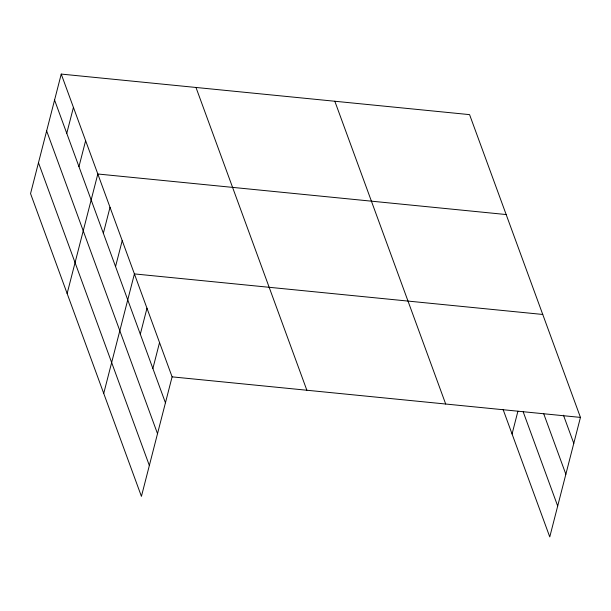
<?xml version="1.0" encoding="UTF-8"?>
<svg xmlns="http://www.w3.org/2000/svg" width="611" height="611" viewBox="0 0 611 611"><rect width="100%" height="100%" fill="white"/><g stroke="black" fill="none" stroke-linecap="round" stroke-linejoin="round"><path stroke-width="0.92" d="M61.237 74.084L30.55 193.595L141.424 496.369L172.103 376.857L61.237 74.084L469.576 114.631L580.45 417.405L549.763 536.916L503.082 409.431M66.767 133.343L73.435 107.383M78.964 166.65L85.624 140.69M67.141 293.509L97.821 173.998L506.168 214.545M103.351 233.265L110.018 207.305M115.548 266.572L122.215 240.612M103.725 393.423L134.412 273.911L542.751 314.459M140.309 334.186L146.976 308.227M152.88 368.502L159.54 342.542M512.071 433.978L517.899 411.272M172.103 376.857L580.45 417.405M563.472 415.213L573.782 443.365M543.63 413.525L565.855 474.235M523.215 411.898L557.69 506.045M334.828 101.25L445.694 404.024M195.986 87.465L306.859 390.238M54.57 100.044L165.444 402.817M46.642 130.914L157.516 433.688M38.478 162.725L149.351 465.498"/></g></svg>
